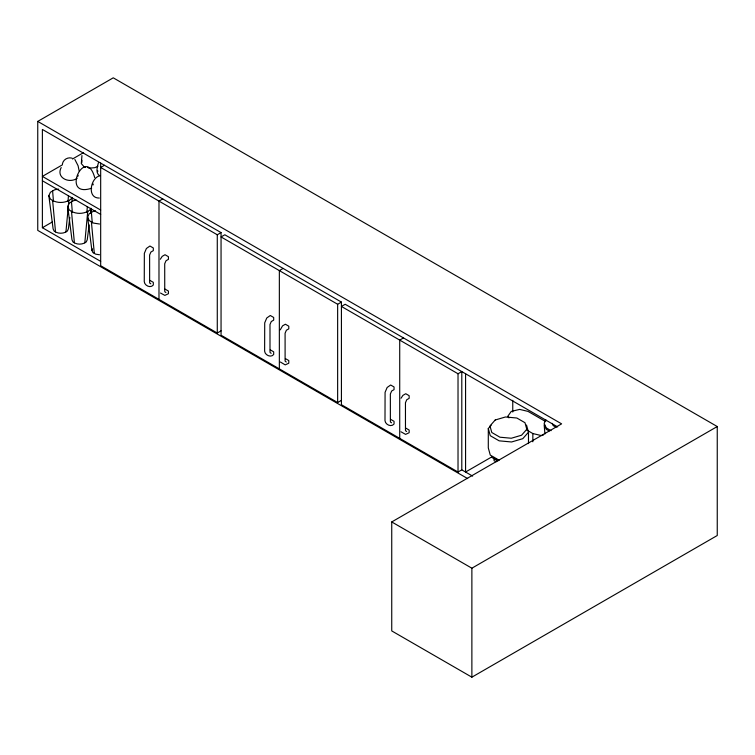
<?xml version="1.0" encoding="UTF-8"?>
<svg xmlns="http://www.w3.org/2000/svg" width="755" height="755" viewBox="0 0 755 755"><rect width="100%" height="100%" fill="white"/><g stroke="black" fill="none" stroke-linecap="round" stroke-linejoin="round"><path stroke-width="1.13" d="M494.053 457.417L494.053 460.682L496.11 461.796M81.908 160.277L81.87 162.448M67.988 201.453L68.469 195.639M86.863 212.353L87.344 206.54M65.94 231.898L68.865 200.368M84.815 242.799L87.74 211.268M90.911 213.061L91.346 208.389M99.377 175.915C90.6 178.227 86.693 198.32 99.349 198.046M69.837 217.44L68.365 228.888L67.337 231.096C63.552 233.956 57.908 233.956 54.124 231.096L53.105 228.888L48.839 195.677L50.425 192.242L54.785 189.731L58.748 189.118M71.895 201.406L72.338 197.97M89.147 224.896L87.24 239.788L86.212 241.987C82.427 244.856 76.784 244.856 72.999 241.987L71.98 239.788L67.714 206.577L69.3 203.142L73.66 200.622L76.633 200.16M90.628 213.448L91.213 208.861M97.754 171.64L97.754 170.772M61.193 167.544C55.728 178.02 69.535 183.88 77.18 178.237M81.955 155.558L81.295 163.561L83.947 166.629M77.916 176.245L78.18 175.311M93.016 184.966L93.28 184.031M98.537 162.4C97.433 166.562 95.064 173.093 99.83 175.792M280.256 329.859L282.559 325.858L285.39 324.225L288.787 326.188L288.787 328.859L286.371 330.246L285.088 333.248L285.107 360.73A3.633 2.095 -60 0 0 285.305 361.371L286.277 362.004M71.838 197.395L71.036 199.112C65.138 203.576 56.332 203.576 50.425 199.112L48.839 195.677M90.713 208.295L89.911 210.013C84.013 214.477 75.207 214.477 69.3 210.013L67.714 206.577M99.518 254.765L95.706 254.18L92.912 252.566L91.893 250.367L87.618 217.147L89.213 213.712L93.573 211.202L95.555 210.89M91.893 250.367L92.572 248.895M545.837 419.704L544.147 423.357L546.261 427.915L551.074 430.69M62.382 163.958C63.26 159.494 67.733 156.927 72.027 158.144M160.324 259.248L162.193 256.37L165.024 254.728L168.422 256.691L168.422 259.361L166.006 260.758L164.713 263.759L164.741 291.241A3.633 2.095 -60 0 0 164.93 291.874L165.911 292.506M401.065 398.234L402.925 395.356L405.756 393.723L409.153 395.686L409.153 398.357L406.747 399.744L405.454 402.745L405.473 430.227A3.633 2.095 -60 0 0 405.671 430.86L406.643 431.492M499.159 460.22L490.269 455.086L488.296 447.913L488.296 428.538L491.156 425.301M526.509 425.046L528.481 432.209L522.771 438.683L511.569 441.977L499.159 440.835L490.269 435.711L488.296 428.538M37.75 121.413L113.25 77.822L717.25 426.537L717.25 535.512L471.875 677.178L391.741 630.916L391.741 521.941L561.616 423.857L37.75 121.413L37.75 230.388L467.666 478.594M62.467 164.807L42.384 176.396L100.679 210.05M72.508 159.003L83.55 152.633M104.454 165.279L100.679 167.459L217.28 234.777L221.055 232.597L221.055 335.22L337.645 402.538L341.42 400.358M221.055 232.597L42.384 129.445L42.384 227.708L52.425 221.913M162.759 198.933L158.984 201.113L158.984 299.386M283.125 268.431L279.35 270.611L279.35 368.874M100.679 163.099L100.679 265.722L217.28 333.04L221.055 330.86M341.42 302.085L224.83 234.777L221.055 236.947L337.645 304.265L341.42 302.085L341.42 404.718L458.021 472.026L461.796 469.855L472.639 476.112M403.491 337.929L399.716 340.109L399.716 438.372M557.7 426.952L345.195 304.265L341.42 306.445L458.021 373.763L461.796 371.583L461.796 469.855M491.675 456.964L465.571 472.026L465.571 373.763M391.741 521.941L471.875 568.204L717.25 426.537M97.942 166.251L94.885 167.667L89.137 168.176M91.666 188.203C59.758 198.876 85.475 144.12 94.705 177.585M543.345 435.059L541.241 435.559L532.851 433.549L526.971 430.152M150.811 283.786L149.83 283.153A3.633 2.095 -60 0 1 149.641 282.521L149.613 255.039L150.906 252.038L153.322 250.641L153.322 247.97L149.924 246.017L146.394 248.499L144.347 253.35L144.262 281.69C144.545 285.588 150.538 288.561 153.322 285.012L153.322 282.342L149.924 280.379M271.177 353.283L270.205 352.651A3.633 2.095 -60 0 1 270.007 352.019L269.988 324.527L271.272 321.536L273.688 320.139L273.688 317.468L270.29 315.505L266.76 317.997L264.712 322.838L264.627 351.188C264.911 355.086 270.913 358.059 273.688 354.501L273.688 351.83L270.29 349.867M391.543 422.781L390.571 422.139A3.633 2.095 -60 0 1 390.373 421.507L390.354 394.025L391.647 391.024L394.053 389.637L394.053 386.966L390.656 385.003L387.136 387.494L385.078 392.336L384.993 420.677C385.286 424.574 391.279 427.547 394.053 423.999L394.053 421.328L390.656 419.365M87.457 167.412L89.807 168.186M99.518 224.018L93.573 223.102L89.213 220.583L87.618 217.147M83.956 166.638L85.485 167.355M556.039 427.245L553.188 425.603L552.15 423.357M545.714 421.601L528.056 411.409L519.666 409.399L511.277 411.409L507.804 416.25L508.964 417.864M549.149 430.963L546.261 429.293L544.147 424.735L544.931 434.012M42.384 180.756L100.679 214.411M494.969 458.662L496.809 459.729M491.779 457.407L497.885 460.937M165.024 289.089L168.422 291.052L168.422 293.723L164.854 295.394L160.513 293.044M285.39 358.587L288.787 360.55L288.787 363.221L285.23 364.882L280.379 362.013M405.756 428.085L409.153 430.048L409.153 432.719L405.595 434.38L400.99 431.794M42.384 227.708L100.679 261.372M74.877 159.484L78.086 165.751L79.2 171.168M91.393 221.838L94.309 253.369M71.48 211.268L74.396 242.799M52.605 200.368L55.521 231.898M91.393 212.457L92.27 222.923M71.48 201.878L72.357 212.353M52.605 190.987L53.482 201.453M532.851 433.549L532.851 441.788M528.481 432.209L528.481 443.61M512.758 400.329L512.758 412.032M471.875 568.204L471.875 677.178M458.021 373.763L458.021 472.026M337.645 304.265L337.645 402.538M217.28 234.777L217.28 333.04M495.204 419.997L489.976 425.924L491.779 432.492L499.923 437.202L511.305 438.24L521.573 435.22L526.801 429.293L524.999 422.724L516.854 418.015L505.473 416.977L495.204 419.997"/></g></svg>
